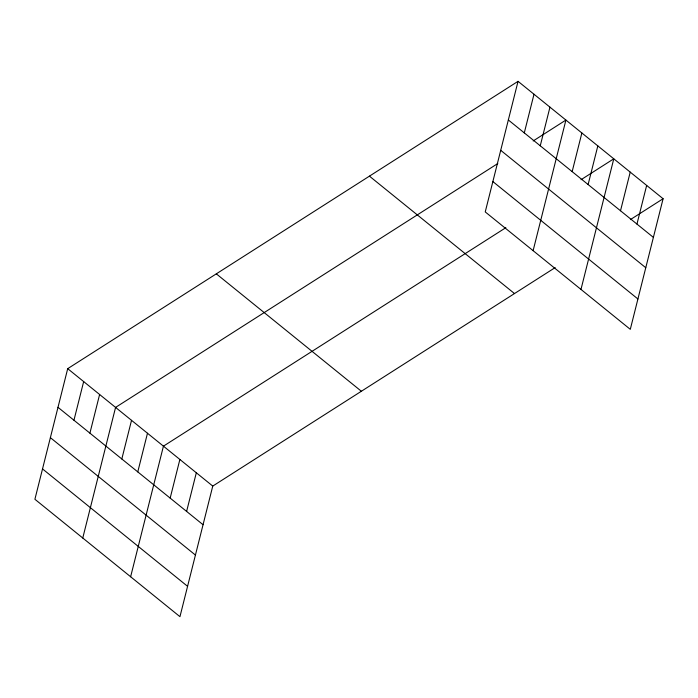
<?xml version="1.0" encoding="UTF-8"?>
<svg xmlns="http://www.w3.org/2000/svg" width="698" height="698" viewBox="0 0 698 698"><rect width="100%" height="100%" fill="white"/><g stroke="black" fill="none" stroke-linecap="round" stroke-linejoin="round"><path stroke-width="1.05" d="M518.047 81.326L485.241 211.922L630.294 329.334L663.1 198.729L518.047 81.326L67.706 368.666L34.9 499.271L179.953 616.674L212.759 486.078L555.18 267.596M73.953 420.231L83.664 381.588M89.911 433.144L99.613 394.501M82.765 538.01L115.571 407.414L497.796 163.533M121.818 458.979L131.529 420.327M137.776 471.892L147.479 433.24M130.631 576.757L163.437 446.162L505.858 227.67M170.172 498.11L179.875 459.467M186.61 511.416L196.321 472.773M524.294 132.882L534.005 94.239M540.252 145.803L549.963 107.152M533.115 250.669L565.912 120.065L533.185 140.952M572.159 171.629L581.87 132.986M588.117 184.542L597.828 145.899M580.98 289.408L613.786 158.812L581.05 179.7M620.513 210.77L630.224 172.118M636.951 224.075L646.662 185.424M630.373 219.617L663.1 198.729M508.345 119.969L653.389 237.381M500.719 150.314L645.772 267.727M492.867 181.576L637.92 298.988M369.434 176.149L514.487 293.553M216.319 273.843L361.372 391.255M67.706 368.666L212.759 486.078M57.995 407.318L203.048 524.721M50.378 437.655L195.431 555.067M42.526 468.925L187.579 586.329"/></g></svg>
